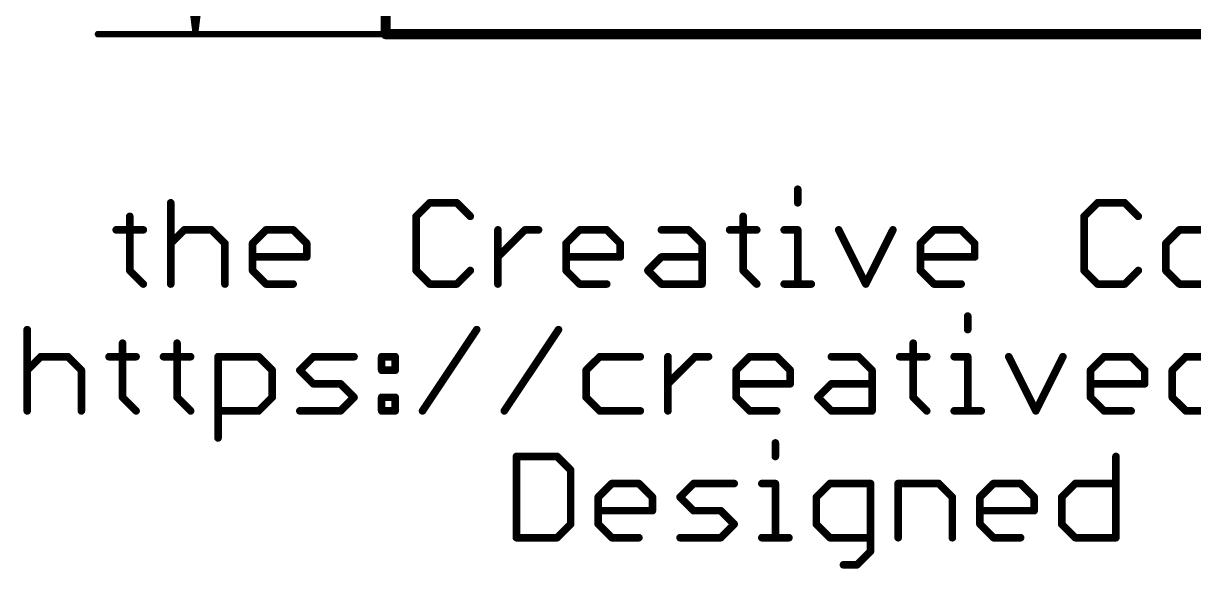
# Model space of a CAD drawing. Extents: x -29 to 78, y -11 to 40.
# Drawn here: x -7.25 to 16.17, y -10.7 to 0.22 of the extents above; entities that cross this region are included whole.
import ezdxf

# ---------------------------------------------------------------- set-up
doc = ezdxf.new("R2010")
doc.units = 0
for name, color, linetype in [('1', 12, 'CONTINUOUS'), ('16', 53, 'CONTINUOUS'), ('20', 53, 'CONTINUOUS'), ('47', 253, 'CONTINUOUS'), ('51', 53, 'CONTINUOUS')]:
    doc.layers.add(name, color=color, linetype=linetype)

msp = doc.modelspace()

# ---------------------------------------------------------------- linework, layer by layer
at = {"layer": '1', "const_width": 0.2032}
for points in [[(0, 0), (0, 30.48)], [(25.4, 0), (0, 0)]]:
    msp.add_lwpolyline(points, dxfattribs=at)
at = {"layer": '1', "const_width": 0.1016}
for points in [[(0, 0.0508, 1), (0, -0.0508)], [(-0.0508, 0, 1), (0.0508, 0)]]:
    msp.add_lwpolyline(points, format="xyb", dxfattribs=at)
at = {"layer": '16', "const_width": 0.2032}
for points in [[(0, 0), (0, 30.48)], [(25.4, 0), (0, 0)]]:
    msp.add_lwpolyline(points, dxfattribs=at)
at = {"layer": '16', "const_width": 0.1016}
for points in [[(0, 0.0508, 1), (0, -0.0508)], [(-0.0508, 0, 1), (0.0508, 0)]]:
    msp.add_lwpolyline(points, format="xyb", dxfattribs=at)
at = {"layer": '20', "const_width": 0.2032}
for points in [[(0, 0), (0, 30.48)], [(25.4, 0), (0, 0)]]:
    msp.add_lwpolyline(points, dxfattribs=at)
at = {"layer": '20', "const_width": 0.1016}
for points in [[(0, 0.0508, 1), (0, -0.0508)], [(-0.0508, 0, 1), (0.0508, 0)]]:
    msp.add_lwpolyline(points, format="xyb", dxfattribs=at)
at = {"layer": '47', "const_width": 0.13}
for points in [[(-3.81, 0.065), (-3.81, 30.415)], [(-3.81, 0.065), (-4.1292, 2.6)], [(-3.81, 0.065), (-4.07, 2.6)], [(-3.81, 0.065), (-3.94, 2.6)], [(-3.4908, 2.6), (-3.81, 0.065)], [(-3.68, 2.6), (-3.81, 0.065)], [(-3.55, 2.6), (-3.81, 0.065)], [(0, 0), (-5.76, 0)]]:
    msp.add_lwpolyline(points, dxfattribs=at)
at = {"layer": '47', "const_width": 0.065}
for points in [[(-5.76, 0.0325, 1), (-5.76, -0.0325)], [(-3.8422, 0.0691, 1), (-3.7778, 0.0609)], [(-3.8423, 0.0683, 1), (-3.7777, 0.0617)], [(-3.8425, 0.0633, 1), (-3.7775, 0.0667)], [(-3.8425, 0.0667, 1), (-3.7775, 0.0633)], [(-3.8425, 0.065, 1), (-3.7775, 0.065)], [(-3.8423, 0.0617, 1), (-3.7777, 0.0683)], [(-3.8422, 0.0609, 1), (-3.7778, 0.0691)], [(0, -0.0325, 1), (0, 0.0325)]]:
    msp.add_lwpolyline(points, format="xyb", dxfattribs=at)
at = {"layer": '51', "const_width": 0.1524}
for points in [[(8.2462, -3.1056), (8.2462, -3.3768)], [(-4.3036, -3.3768), (-4.3036, -5.0038)], [(0.879, -3.3768), (0.6079, -3.648)], [(1.4214, -3.3768), (0.879, -3.3768)], [(1.6925, -3.648), (1.4214, -3.3768)], [(14.2491, -3.3768), (13.978, -3.648)], [(14.7915, -3.3768), (14.2491, -3.3768)], [(15.0626, -3.648), (14.7915, -3.3768)], [(-5.1239, -3.648), (-5.1239, -4.7326)], [(0.6079, -3.648), (0.6079, -4.7326)], [(7.1548, -3.648), (7.1548, -4.7326)], [(13.978, -3.648), (13.978, -4.7326)], [(-5.395, -3.9191), (-4.8527, -3.9191)], [(-4.3036, -4.1903), (-4.0324, -3.9191)], [(-4.0324, -3.9191), (-3.4901, -3.9191)], [(-3.4901, -3.9191), (-3.2189, -4.1903)], [(-2.6664, -4.1903), (-2.3953, -3.9191)], [(-2.3953, -3.9191), (-1.8529, -3.9191)], [(-1.8529, -3.9191), (-1.5818, -4.1903)], [(2.245, -5.0038), (2.245, -3.9191)], [(2.245, -4.4615), (2.7874, -3.9191)], [(2.7874, -3.9191), (3.0585, -3.9191)], [(3.6093, -4.1903), (3.8805, -3.9191)], [(3.8805, -3.9191), (4.4228, -3.9191)], [(4.4228, -3.9191), (4.694, -4.1903)], [(5.5176, -3.9191), (6.06, -3.9191)], [(6.06, -3.9191), (6.3311, -4.1903)], [(6.8836, -3.9191), (7.426, -3.9191)], [(7.9751, -3.9191), (8.2462, -3.9191)], [(8.2462, -3.9191), (8.2462, -5.0038)], [(9.0665, -3.9191), (9.6088, -5.0038)], [(9.6088, -5.0038), (10.1512, -3.9191)], [(10.7037, -4.1903), (10.9748, -3.9191)], [(10.9748, -3.9191), (11.5172, -3.9191)], [(11.5172, -3.9191), (11.7883, -4.1903)], [(15.8863, -3.9191), (15.6151, -4.1903)], [(16.4286, -3.9191), (15.8863, -3.9191)], [(-3.2189, -4.1903), (-3.2189, -5.0038)], [(-2.6664, -4.7326), (-2.6664, -4.1903)], [(-1.5818, -4.1903), (-1.5818, -4.4615)], [(3.6093, -4.7326), (3.6093, -4.1903)], [(4.694, -4.1903), (4.694, -4.4615)], [(6.3311, -4.1903), (6.3311, -5.0038)], [(10.7037, -4.7326), (10.7037, -4.1903)], [(11.7883, -4.1903), (11.7883, -4.4615)], [(15.6151, -4.1903), (15.6151, -4.7326)], [(-1.5818, -4.4615), (-2.6664, -4.4615)], [(4.694, -4.4615), (3.6093, -4.4615)], [(5.2465, -4.7326), (5.5176, -4.4615)], [(5.5176, -4.4615), (6.3311, -4.4615)], [(11.7883, -4.4615), (10.7037, -4.4615)], [(-5.1239, -4.7326), (-4.8527, -5.0038)], [(-2.3953, -5.0038), (-2.6664, -4.7326)], [(0.6079, -4.7326), (0.879, -5.0038)], [(1.4214, -5.0038), (1.6925, -4.7326)], [(3.8805, -5.0038), (3.6093, -4.7326)], [(5.5176, -5.0038), (5.2465, -4.7326)], [(7.1548, -4.7326), (7.426, -5.0038)], [(10.9748, -5.0038), (10.7037, -4.7326)], [(13.978, -4.7326), (14.2491, -5.0038)], [(14.7915, -5.0038), (15.0626, -4.7326)], [(15.6151, -4.7326), (15.8863, -5.0038)], [(-1.8529, -5.0038), (-2.3953, -5.0038)], [(0.879, -5.0038), (1.4214, -5.0038)], [(4.4228, -5.0038), (3.8805, -5.0038)], [(6.3311, -5.0038), (5.5176, -5.0038)], [(7.9751, -5.0038), (8.5174, -5.0038)], [(11.5172, -5.0038), (10.9748, -5.0038)], [(14.2491, -5.0038), (14.7915, -5.0038)], [(15.8863, -5.0038), (16.4286, -5.0038)], [(11.649, -5.6456), (11.649, -5.9168)], [(-7.1766, -5.9168), (-7.1766, -7.5438)], [(0.7363, -7.5438), (1.8209, -5.9168)], [(2.3734, -7.5438), (3.4581, -5.9168)], [(-5.2683, -6.188), (-5.2683, -7.2726)], [(-4.1769, -6.188), (-4.1769, -7.2726)], [(10.5575, -6.188), (10.5575, -7.2726)], [(-7.1766, -6.7303), (-6.9055, -6.4591)], [(-6.9055, -6.4591), (-6.3632, -6.4591)], [(-6.3632, -6.4591), (-6.092, -6.7303)], [(-5.5395, -6.4591), (-4.9972, -6.4591)], [(-4.4481, -6.4591), (-3.9057, -6.4591)], [(-3.3566, -8.0861), (-3.3566, -6.4591)], [(-3.3566, -6.4591), (-2.5431, -6.4591)], [(-2.5431, -6.4591), (-2.272, -6.7303)], [(-1.7195, -6.7303), (-1.4483, -6.4591)], [(-1.4483, -6.4591), (-0.6348, -6.4591)], [(-0.0823, -6.4591), (0.1889, -6.4591)], [(-0.0823, -6.7303), (-0.0823, -6.4591)], [(0.1889, -6.4591), (0.1889, -6.7303)], [(4.2818, -6.4591), (4.0106, -6.7303)], [(5.0953, -6.4591), (4.2818, -6.4591)], [(5.6477, -7.5438), (5.6477, -6.4591)], [(5.6477, -7.0015), (6.1901, -6.4591)], [(6.1901, -6.4591), (6.4612, -6.4591)], [(7.012, -6.7303), (7.2832, -6.4591)], [(7.2832, -6.4591), (7.8255, -6.4591)], [(7.8255, -6.4591), (8.0967, -6.7303)], [(8.9204, -6.4591), (9.4627, -6.4591)], [(9.4627, -6.4591), (9.7339, -6.7303)], [(10.2864, -6.4591), (10.8287, -6.4591)], [(11.3778, -6.4591), (11.649, -6.4591)], [(11.649, -6.4591), (11.649, -7.5438)], [(12.4692, -6.4591), (13.0116, -7.5438)], [(13.0116, -7.5438), (13.5539, -6.4591)], [(14.1064, -6.7303), (14.3776, -6.4591)], [(14.3776, -6.4591), (14.9199, -6.4591)], [(14.9199, -6.4591), (15.191, -6.7303)], [(16.0147, -6.4591), (15.7435, -6.7303)], [(16.8282, -6.4591), (16.0147, -6.4591)], [(-6.092, -6.7303), (-6.092, -7.5438)], [(-2.272, -6.7303), (-2.272, -7.2726)], [(-1.4483, -7.0015), (-1.7195, -6.7303)], [(0.1889, -6.7303), (-0.0823, -6.7303)], [(4.0106, -6.7303), (4.0106, -7.2726)], [(7.012, -7.2726), (7.012, -6.7303)], [(8.0967, -6.7303), (8.0967, -7.0015)], [(9.7339, -6.7303), (9.7339, -7.5438)], [(14.1064, -7.2726), (14.1064, -6.7303)], [(15.191, -6.7303), (15.191, -7.0015)], [(15.7435, -6.7303), (15.7435, -7.2726)], [(-0.906, -7.0015), (-1.4483, -7.0015)], [(-0.6348, -7.2726), (-0.906, -7.0015)], [(8.0967, -7.0015), (7.012, -7.0015)], [(8.6492, -7.2726), (8.9204, -7.0015)], [(8.9204, -7.0015), (9.7339, -7.0015)], [(15.191, -7.0015), (14.1064, -7.0015)], [(-5.2683, -7.2726), (-4.9972, -7.5438)], [(-4.1769, -7.2726), (-3.9057, -7.5438)], [(-2.272, -7.2726), (-2.5431, -7.5438)], [(-0.906, -7.5438), (-0.6348, -7.2726)], [(-0.0823, -7.2726), (0.1889, -7.2726)], [(-0.0823, -7.5438), (-0.0823, -7.2726)], [(0.1889, -7.2726), (0.1889, -7.5438)], [(4.0106, -7.2726), (4.2818, -7.5438)], [(7.2832, -7.5438), (7.012, -7.2726)], [(8.9204, -7.5438), (8.6492, -7.2726)], [(10.5575, -7.2726), (10.8287, -7.5438)], [(14.3776, -7.5438), (14.1064, -7.2726)], [(15.7435, -7.2726), (16.0147, -7.5438)], [(-2.5431, -7.5438), (-3.3566, -7.5438)], [(-1.7195, -7.5438), (-0.906, -7.5438)], [(0.1889, -7.5438), (-0.0823, -7.5438)], [(4.2818, -7.5438), (5.0953, -7.5438)], [(7.8255, -7.5438), (7.2832, -7.5438)], [(9.7339, -7.5438), (8.9204, -7.5438)], [(11.3778, -7.5438), (11.9201, -7.5438)], [(14.9199, -7.5438), (14.3776, -7.5438)], [(16.0147, -7.5438), (16.8282, -7.5438)], [(7.7988, -8.1856), (7.7988, -8.4568)], [(2.6162, -8.4568), (2.6162, -10.0838)], [(3.4297, -8.4568), (2.6162, -8.4568)], [(3.7009, -8.728), (3.4297, -8.4568)], [(14.6152, -8.4568), (14.6152, -10.0838)], [(3.7009, -9.8126), (3.7009, -8.728)], [(4.2534, -9.2703), (4.5245, -8.9991)], [(4.5245, -8.9991), (5.0669, -8.9991)], [(5.0669, -8.9991), (5.338, -9.2703)], [(5.8905, -9.2703), (6.1617, -8.9991)], [(6.1617, -8.9991), (6.9752, -8.9991)], [(7.5277, -8.9991), (7.7988, -8.9991)], [(7.7988, -8.9991), (7.7988, -10.0838)], [(8.8903, -8.9991), (8.6191, -9.2703)], [(9.7038, -8.9991), (8.8903, -8.9991)], [(9.7038, -10.355), (9.7038, -8.9991)], [(10.2563, -10.0838), (10.2563, -8.9991)], [(10.2563, -8.9991), (11.0698, -8.9991)], [(11.0698, -8.9991), (11.3409, -9.2703)], [(11.8934, -9.2703), (12.1646, -8.9991)], [(12.1646, -8.9991), (12.7069, -8.9991)], [(12.7069, -8.9991), (12.9781, -9.2703)], [(13.5306, -9.2703), (13.8017, -8.9991)], [(13.8017, -8.9991), (14.6152, -8.9991)], [(4.2534, -9.8126), (4.2534, -9.2703)], [(5.338, -9.2703), (5.338, -9.5415)], [(6.1617, -9.5415), (5.8905, -9.2703)], [(8.6191, -9.2703), (8.6191, -9.8126)], [(11.3409, -9.2703), (11.3409, -10.0838)], [(11.8934, -9.8126), (11.8934, -9.2703)], [(12.9781, -9.2703), (12.9781, -9.5415)], [(13.5306, -9.8126), (13.5306, -9.2703)], [(5.338, -9.5415), (4.2534, -9.5415)], [(6.704, -9.5415), (6.1617, -9.5415)], [(6.9752, -9.8126), (6.704, -9.5415)], [(12.9781, -9.5415), (11.8934, -9.5415)], [(3.4297, -10.0838), (3.7009, -9.8126)], [(4.5245, -10.0838), (4.2534, -9.8126)], [(6.704, -10.0838), (6.9752, -9.8126)], [(8.6191, -9.8126), (8.8903, -10.0838)], [(12.1646, -10.0838), (11.8934, -9.8126)], [(13.8017, -10.0838), (13.5306, -9.8126)], [(2.6162, -10.0838), (3.4297, -10.0838)], [(5.0669, -10.0838), (4.5245, -10.0838)], [(5.8905, -10.0838), (6.704, -10.0838)], [(7.5277, -10.0838), (8.07, -10.0838)], [(8.8903, -10.0838), (9.7038, -10.0838)], [(12.7069, -10.0838), (12.1646, -10.0838)], [(14.6152, -10.0838), (13.8017, -10.0838)], [(9.4326, -10.6261), (9.7038, -10.355)], [(9.1614, -10.6261), (9.4326, -10.6261)]]:
    msp.add_lwpolyline(points, dxfattribs=at)
at = {"layer": '51', "const_width": 0.0762}
for points in [[(8.2843, -3.1056, 1), (8.2081, -3.1056)], [(-4.2655, -3.3768, 1), (-4.3417, -3.3768)], [(0.879, -3.3387, 1), (0.879, -3.4149)], [(0.906, -3.4038, 1), (0.8521, -3.3499)], [(1.4483, -3.3499, 1), (1.3944, -3.4038)], [(1.4214, -3.4149, 1), (1.4214, -3.3387)], [(8.2081, -3.3768, 1), (8.2843, -3.3768)], [(14.2491, -3.3387, 1), (14.2491, -3.4149)], [(14.2761, -3.4038, 1), (14.2222, -3.3499)], [(14.8184, -3.3499, 1), (14.7645, -3.4038)], [(14.7915, -3.4149, 1), (14.7915, -3.3387)], [(-5.0858, -3.648, 1), (-5.162, -3.648)], [(0.5809, -3.621, 1), (0.6348, -3.6749)], [(0.646, -3.648, 1), (0.5698, -3.648)], [(1.6656, -3.6749, 1), (1.7195, -3.621)], [(7.1929, -3.648, 1), (7.1167, -3.648)], [(13.951, -3.621, 1), (14.0049, -3.6749)], [(14.0161, -3.648, 1), (13.9399, -3.648)], [(15.0357, -3.6749, 1), (15.0896, -3.621)], [(-5.395, -3.881, 1), (-5.395, -3.9572)], [(-4.8527, -3.9572, 1), (-4.8527, -3.881)], [(-4.0324, -3.881, 1), (-4.0324, -3.9572)], [(-4.0055, -3.9461, 1), (-4.0594, -3.8922)], [(-3.4632, -3.8922, 1), (-3.517, -3.9461)], [(-3.4901, -3.9572, 1), (-3.4901, -3.881)], [(-2.3953, -3.881, 1), (-2.3953, -3.9572)], [(-2.3683, -3.9461, 1), (-2.4222, -3.8922)], [(-1.826, -3.8922, 1), (-1.8799, -3.9461)], [(-1.8529, -3.9572, 1), (-1.8529, -3.881)], [(2.2831, -3.9191, 1), (2.2069, -3.9191)], [(2.7874, -3.881, 1), (2.7874, -3.9572)], [(2.8143, -3.9461, 1), (2.7604, -3.8922)], [(3.0585, -3.9572, 1), (3.0585, -3.881)], [(3.8805, -3.881, 1), (3.8805, -3.9572)], [(3.9074, -3.9461, 1), (3.8535, -3.8922)], [(4.4498, -3.8922, 1), (4.3959, -3.9461)], [(4.4228, -3.9572, 1), (4.4228, -3.881)], [(5.5176, -3.881, 1), (5.5176, -3.9572)], [(6.0869, -3.8922, 1), (6.033, -3.9461)], [(6.06, -3.9572, 1), (6.06, -3.881)], [(6.8836, -3.881, 1), (6.8836, -3.9572)], [(7.426, -3.9572, 1), (7.426, -3.881)], [(7.9751, -3.881, 1), (7.9751, -3.9572)], [(8.2843, -3.9191, 1), (8.2081, -3.9191)], [(8.2462, -3.9572, 1), (8.2462, -3.881)], [(9.1006, -3.9021, 1), (9.0324, -3.9362)], [(10.1852, -3.9362, 1), (10.1171, -3.9021)], [(10.9748, -3.881, 1), (10.9748, -3.9572)], [(11.0018, -3.9461, 1), (10.9479, -3.8922)], [(11.5441, -3.8922, 1), (11.4902, -3.9461)], [(11.5172, -3.9572, 1), (11.5172, -3.881)], [(15.8863, -3.881, 1), (15.8863, -3.9572)], [(15.9132, -3.9461, 1), (15.8594, -3.8922)], [(-4.3305, -4.1634, 1), (-4.2767, -4.2172)], [(-3.1808, -4.1903, 1), (-3.257, -4.1903)], [(-3.2459, -4.2172, 1), (-3.192, -4.1634)], [(-2.6283, -4.1903, 1), (-2.7045, -4.1903)], [(-2.6934, -4.1634, 1), (-2.6395, -4.2172)], [(-1.5437, -4.1903, 1), (-1.6199, -4.1903)], [(-1.6087, -4.2172, 1), (-1.5548, -4.1634)], [(3.6474, -4.1903, 1), (3.5712, -4.1903)], [(3.5824, -4.1634, 1), (3.6363, -4.2172)], [(4.7321, -4.1903, 1), (4.6559, -4.1903)], [(4.667, -4.2172, 1), (4.7209, -4.1634)], [(6.3692, -4.1903, 1), (6.293, -4.1903)], [(6.3042, -4.2172, 1), (6.3581, -4.1634)], [(10.7418, -4.1903, 1), (10.6656, -4.1903)], [(10.6767, -4.1634, 1), (10.7306, -4.2172)], [(11.8264, -4.1903, 1), (11.7502, -4.1903)], [(11.7614, -4.2172, 1), (11.8153, -4.1634)], [(15.6532, -4.1903, 1), (15.577, -4.1903)], [(15.5882, -4.1634, 1), (15.6421, -4.2172)], [(-2.6664, -4.4234, 1), (-2.6664, -4.4996)], [(-1.6199, -4.4615, 1), (-1.5437, -4.4615)], [(-1.5818, -4.4996, 1), (-1.5818, -4.4234)], [(2.2181, -4.4345, 1), (2.272, -4.4884)], [(3.6093, -4.4234, 1), (3.6093, -4.4996)], [(4.6559, -4.4615, 1), (4.7321, -4.4615)], [(4.694, -4.4996, 1), (4.694, -4.4234)], [(5.5176, -4.4234, 1), (5.5176, -4.4996)], [(5.5446, -4.4884, 1), (5.4907, -4.4345)], [(6.3311, -4.4996, 1), (6.3311, -4.4234)], [(10.7037, -4.4234, 1), (10.7037, -4.4996)], [(11.7502, -4.4615, 1), (11.8264, -4.4615)], [(11.7883, -4.4996, 1), (11.7883, -4.4234)], [(-5.0969, -4.7057, 1), (-5.1508, -4.7596)], [(-2.6395, -4.7057, 1), (-2.6934, -4.7596)], [(0.6348, -4.7057, 1), (0.5809, -4.7596)], [(1.7195, -4.7596, 1), (1.6656, -4.7057)], [(3.6363, -4.7057, 1), (3.5824, -4.7596)], [(5.2734, -4.7057, 1), (5.2195, -4.7596)], [(5.2195, -4.7057, 1), (5.2734, -4.7596)], [(7.1817, -4.7057, 1), (7.1279, -4.7596)], [(10.7306, -4.7057, 1), (10.6767, -4.7596)], [(14.0049, -4.7057, 1), (13.951, -4.7596)], [(15.0896, -4.7596, 1), (15.0357, -4.7057)], [(15.6421, -4.7057, 1), (15.5882, -4.7596)], [(-5.162, -4.7326, 1), (-5.0858, -4.7326)], [(-2.7045, -4.7326, 1), (-2.6283, -4.7326)], [(0.5698, -4.7326, 1), (0.646, -4.7326)], [(3.5712, -4.7326, 1), (3.6474, -4.7326)], [(7.1167, -4.7326, 1), (7.1929, -4.7326)], [(10.6656, -4.7326, 1), (10.7418, -4.7326)], [(13.9399, -4.7326, 1), (14.0161, -4.7326)], [(15.577, -4.7326, 1), (15.6532, -4.7326)], [(-4.8796, -5.0307, 1), (-4.8258, -4.9769)], [(-4.3417, -5.0038, 1), (-4.2655, -5.0038)], [(-3.257, -5.0038, 1), (-3.1808, -5.0038)], [(-2.3953, -4.9657, 1), (-2.3953, -5.0419)], [(-2.4222, -5.0307, 1), (-2.3683, -4.9769)], [(-1.8529, -5.0419, 1), (-1.8529, -4.9657)], [(0.879, -4.9657, 1), (0.879, -5.0419)], [(0.8521, -5.0307, 1), (0.906, -4.9769)], [(1.3944, -4.9769, 1), (1.4483, -5.0307)], [(1.4214, -5.0419, 1), (1.4214, -4.9657)], [(2.2069, -5.0038, 1), (2.2831, -5.0038)], [(3.8805, -4.9657, 1), (3.8805, -5.0419)], [(3.8535, -5.0307, 1), (3.9074, -4.9769)], [(4.4228, -5.0419, 1), (4.4228, -4.9657)], [(5.5176, -4.9657, 1), (5.5176, -5.0419)], [(5.4907, -5.0307, 1), (5.5446, -4.9769)], [(6.293, -5.0038, 1), (6.3692, -5.0038)], [(6.3311, -5.0419, 1), (6.3311, -4.9657)], [(7.399, -5.0307, 1), (7.4529, -4.9769)], [(7.9751, -4.9657, 1), (7.9751, -5.0419)], [(8.2081, -5.0038, 1), (8.2843, -5.0038)], [(8.5174, -5.0419, 1), (8.5174, -4.9657)], [(9.5748, -4.9868, 1), (9.6429, -5.0208)], [(9.5748, -5.0208, 1), (9.6429, -4.9868)], [(10.9748, -4.9657, 1), (10.9748, -5.0419)], [(10.9479, -5.0307, 1), (11.0018, -4.9769)], [(11.5172, -5.0419, 1), (11.5172, -4.9657)], [(14.2491, -4.9657, 1), (14.2491, -5.0419)], [(14.2222, -5.0307, 1), (14.2761, -4.9769)], [(14.7645, -4.9769, 1), (14.8184, -5.0307)], [(14.7915, -5.0419, 1), (14.7915, -4.9657)], [(15.8863, -4.9657, 1), (15.8863, -5.0419)], [(15.8594, -5.0307, 1), (15.9132, -4.9769)], [(11.6871, -5.6456, 1), (11.6109, -5.6456)], [(-7.1385, -5.9168, 1), (-7.2147, -5.9168)], [(1.8526, -5.9379, 1), (1.7892, -5.8957)], [(3.4898, -5.9379, 1), (3.4264, -5.8957)], [(11.6109, -5.9168, 1), (11.6871, -5.9168)], [(-5.2302, -6.188, 1), (-5.3064, -6.188)], [(-4.1388, -6.188, 1), (-4.215, -6.188)], [(10.5956, -6.188, 1), (10.5194, -6.188)], [(-6.9055, -6.421, 1), (-6.9055, -6.4972)], [(-6.8785, -6.4861, 1), (-6.9324, -6.4322)], [(-6.3362, -6.4322, 1), (-6.3901, -6.4861)], [(-6.3632, -6.4972, 1), (-6.3632, -6.421)], [(-5.5395, -6.421, 1), (-5.5395, -6.4972)], [(-4.9972, -6.4972, 1), (-4.9972, -6.421)], [(-4.4481, -6.421, 1), (-4.4481, -6.4972)], [(-3.9057, -6.4972, 1), (-3.9057, -6.421)], [(-3.3185, -6.4591, 1), (-3.3947, -6.4591)], [(-3.3566, -6.421, 1), (-3.3566, -6.4972)], [(-2.5162, -6.4322, 1), (-2.5701, -6.4861)], [(-2.5431, -6.4972, 1), (-2.5431, -6.421)], [(-1.4483, -6.421, 1), (-1.4483, -6.4972)], [(-1.4214, -6.4861, 1), (-1.4752, -6.4322)], [(-0.6348, -6.4972, 1), (-0.6348, -6.421)], [(-0.0823, -6.421, 1), (-0.0823, -6.4972)], [(-0.0442, -6.4591, 1), (-0.1204, -6.4591)], [(0.227, -6.4591, 1), (0.1508, -6.4591)], [(0.1889, -6.4972, 1), (0.1889, -6.421)], [(4.2818, -6.421, 1), (4.2818, -6.4972)], [(4.3087, -6.4861, 1), (4.2548, -6.4322)], [(5.0953, -6.4972, 1), (5.0953, -6.421)], [(5.6858, -6.4591, 1), (5.6096, -6.4591)], [(6.1901, -6.421, 1), (6.1901, -6.4972)], [(6.217, -6.4861, 1), (6.1631, -6.4322)], [(6.4612, -6.4972, 1), (6.4612, -6.421)], [(7.2832, -6.421, 1), (7.2832, -6.4972)], [(7.3101, -6.4861, 1), (7.2563, -6.4322)], [(7.8525, -6.4322, 1), (7.7986, -6.4861)], [(7.8255, -6.4972, 1), (7.8255, -6.421)], [(8.9204, -6.421, 1), (8.9204, -6.4972)], [(9.4896, -6.4322, 1), (9.4358, -6.4861)], [(9.4627, -6.4972, 1), (9.4627, -6.421)], [(10.2864, -6.421, 1), (10.2864, -6.4972)], [(10.8287, -6.4972, 1), (10.8287, -6.421)], [(11.3778, -6.421, 1), (11.3778, -6.4972)], [(11.6871, -6.4591, 1), (11.6109, -6.4591)], [(11.649, -6.4972, 1), (11.649, -6.421)], [(12.5033, -6.4421, 1), (12.4352, -6.4762)], [(13.588, -6.4762, 1), (13.5198, -6.4421)], [(14.3776, -6.421, 1), (14.3776, -6.4972)], [(14.4045, -6.4861, 1), (14.3506, -6.4322)], [(14.9468, -6.4322, 1), (14.8929, -6.4861)], [(14.9199, -6.4972, 1), (14.9199, -6.421)], [(16.0147, -6.421, 1), (16.0147, -6.4972)], [(16.0416, -6.4861, 1), (15.9878, -6.4322)], [(-7.2036, -6.7034, 1), (-7.1497, -6.7572)], [(-6.0539, -6.7303, 1), (-6.1301, -6.7303)], [(-6.1189, -6.7572, 1), (-6.065, -6.7034)], [(-2.2339, -6.7303, 1), (-2.3101, -6.7303)], [(-2.2989, -6.7572, 1), (-2.245, -6.7034)], [(-1.6925, -6.7034, 1), (-1.7464, -6.7572)], [(-1.7464, -6.7034, 1), (-1.6925, -6.7572)], [(-0.0823, -6.6922, 1), (-0.0823, -6.7684)], [(-0.1204, -6.7303, 1), (-0.0442, -6.7303)], [(0.1508, -6.7303, 1), (0.227, -6.7303)], [(0.1889, -6.7684, 1), (0.1889, -6.6922)], [(4.0487, -6.7303, 1), (3.9725, -6.7303)], [(3.9836, -6.7034, 1), (4.0375, -6.7572)], [(7.0501, -6.7303, 1), (6.9739, -6.7303)], [(6.9851, -6.7034, 1), (7.039, -6.7572)], [(8.1348, -6.7303, 1), (8.0586, -6.7303)], [(8.0698, -6.7572, 1), (8.1236, -6.7034)], [(9.772, -6.7303, 1), (9.6958, -6.7303)], [(9.7069, -6.7572, 1), (9.7608, -6.7034)], [(14.1445, -6.7303, 1), (14.0683, -6.7303)], [(14.0794, -6.7034, 1), (14.1333, -6.7572)], [(15.2291, -6.7303, 1), (15.1529, -6.7303)], [(15.1641, -6.7572, 1), (15.218, -6.7034)], [(15.7816, -6.7303, 1), (15.7054, -6.7303)], [(15.7166, -6.7034, 1), (15.7705, -6.7572)], [(-1.4483, -6.9634, 1), (-1.4483, -7.0396)], [(-1.4752, -7.0284, 1), (-1.4214, -6.9745)], [(-0.879, -6.9745, 1), (-0.9329, -7.0284)], [(-0.906, -7.0396, 1), (-0.906, -6.9634)], [(5.6208, -6.9745, 1), (5.6747, -7.0284)], [(7.012, -6.9634, 1), (7.012, -7.0396)], [(8.0586, -7.0015, 1), (8.1348, -7.0015)], [(8.0967, -7.0396, 1), (8.0967, -6.9634)], [(8.9204, -6.9634, 1), (8.9204, -7.0396)], [(8.9473, -7.0284, 1), (8.8934, -6.9745)], [(9.7339, -7.0396, 1), (9.7339, -6.9634)], [(14.1064, -6.9634, 1), (14.1064, -7.0396)], [(15.1529, -7.0015, 1), (15.2291, -7.0015)], [(15.191, -7.0396, 1), (15.191, -6.9634)], [(-5.2414, -7.2457, 1), (-5.2953, -7.2996)], [(-5.3064, -7.2726, 1), (-5.2302, -7.2726)], [(-4.1499, -7.2457, 1), (-4.2038, -7.2996)], [(-4.215, -7.2726, 1), (-4.1388, -7.2726)], [(-2.3101, -7.2726, 1), (-2.2339, -7.2726)], [(-2.245, -7.2996, 1), (-2.2989, -7.2457)], [(-0.6079, -7.2996, 1), (-0.6617, -7.2457)], [(-0.6617, -7.2996, 1), (-0.6079, -7.2457)], [(-0.0823, -7.2345, 1), (-0.0823, -7.3107)], [(-0.0442, -7.2726, 1), (-0.1204, -7.2726)], [(0.227, -7.2726, 1), (0.1508, -7.2726)], [(0.1889, -7.3107, 1), (0.1889, -7.2345)], [(4.0375, -7.2457, 1), (3.9836, -7.2996)], [(3.9725, -7.2726, 1), (4.0487, -7.2726)], [(7.039, -7.2457, 1), (6.9851, -7.2996)], [(6.9739, -7.2726, 1), (7.0501, -7.2726)], [(8.6761, -7.2457, 1), (8.6223, -7.2996)], [(8.6223, -7.2457, 1), (8.6761, -7.2996)], [(10.5845, -7.2457, 1), (10.5306, -7.2996)], [(10.5194, -7.2726, 1), (10.5956, -7.2726)], [(14.1333, -7.2457, 1), (14.0794, -7.2996)], [(14.0683, -7.2726, 1), (14.1445, -7.2726)], [(15.7705, -7.2457, 1), (15.7166, -7.2996)], [(15.7054, -7.2726, 1), (15.7816, -7.2726)], [(-5.0241, -7.5707, 1), (-4.9702, -7.5169)], [(-3.9327, -7.5707, 1), (-3.8788, -7.5169)], [(-3.3566, -7.5057, 1), (-3.3566, -7.5819)], [(-2.5701, -7.5169, 1), (-2.5162, -7.5707)], [(-2.5431, -7.5819, 1), (-2.5431, -7.5057)], [(-1.7195, -7.5057, 1), (-1.7195, -7.5819)], [(-0.9329, -7.5169, 1), (-0.879, -7.5707)], [(-0.906, -7.5819, 1), (-0.906, -7.5057)], [(-0.0823, -7.5057, 1), (-0.0823, -7.5819)], [(0.1889, -7.5819, 1), (0.1889, -7.5057)], [(0.7046, -7.5227, 1), (0.768, -7.5649)], [(2.3417, -7.5227, 1), (2.4051, -7.5649)], [(4.2818, -7.5057, 1), (4.2818, -7.5819)], [(4.2548, -7.5707, 1), (4.3087, -7.5169)], [(5.0953, -7.5819, 1), (5.0953, -7.5057)], [(7.2832, -7.5057, 1), (7.2832, -7.5819)], [(7.2563, -7.5707, 1), (7.3101, -7.5169)], [(7.8255, -7.5819, 1), (7.8255, -7.5057)], [(8.9204, -7.5057, 1), (8.9204, -7.5819)], [(8.8934, -7.5707, 1), (8.9473, -7.5169)], [(9.7339, -7.5819, 1), (9.7339, -7.5057)], [(10.8017, -7.5707, 1), (10.8556, -7.5169)], [(11.3778, -7.5057, 1), (11.3778, -7.5819)], [(11.9201, -7.5819, 1), (11.9201, -7.5057)], [(12.9775, -7.5268, 1), (13.0456, -7.5608)], [(12.9775, -7.5608, 1), (13.0456, -7.5268)], [(14.3776, -7.5057, 1), (14.3776, -7.5819)], [(14.3506, -7.5707, 1), (14.4045, -7.5169)], [(14.9199, -7.5819, 1), (14.9199, -7.5057)], [(16.0147, -7.5057, 1), (16.0147, -7.5819)], [(15.9878, -7.5707, 1), (16.0416, -7.5169)], [(-7.2147, -7.5438, 1), (-7.1385, -7.5438)], [(-6.1301, -7.5438, 1), (-6.0539, -7.5438)], [(-0.1204, -7.5438, 1), (-0.0442, -7.5438)], [(0.1508, -7.5438, 1), (0.227, -7.5438)], [(5.6096, -7.5438, 1), (5.6858, -7.5438)], [(9.6958, -7.5438, 1), (9.772, -7.5438)], [(11.6109, -7.5438, 1), (11.6871, -7.5438)], [(-3.3947, -8.0861, 1), (-3.3185, -8.0861)], [(7.8369, -8.1856, 1), (7.7607, -8.1856)], [(2.6543, -8.4568, 1), (2.5781, -8.4568)], [(2.6162, -8.4187, 1), (2.6162, -8.4949)], [(3.4566, -8.4299, 1), (3.4028, -8.4838)], [(3.4297, -8.4949, 1), (3.4297, -8.4187)], [(7.7607, -8.4568, 1), (7.8369, -8.4568)], [(14.6533, -8.4568, 1), (14.5771, -8.4568)], [(3.739, -8.728, 1), (3.6628, -8.728)], [(3.6739, -8.7549, 1), (3.7278, -8.701)], [(4.5245, -8.961, 1), (4.5245, -9.0372)], [(4.5515, -9.0261, 1), (4.4976, -8.9722)], [(5.0938, -8.9722, 1), (5.0399, -9.0261)], [(5.0669, -9.0372, 1), (5.0669, -8.961)], [(6.1617, -8.961, 1), (6.1617, -9.0372)], [(6.1886, -9.0261, 1), (6.1347, -8.9722)], [(6.9752, -9.0372, 1), (6.9752, -8.961)], [(7.5277, -8.961, 1), (7.5277, -9.0372)], [(7.8369, -8.9991, 1), (7.7607, -8.9991)], [(7.7988, -9.0372, 1), (7.7988, -8.961)], [(8.8903, -8.961, 1), (8.8903, -9.0372)], [(8.9172, -9.0261, 1), (8.8633, -8.9722)], [(9.7419, -8.9991, 1), (9.6657, -8.9991)], [(9.7038, -9.0372, 1), (9.7038, -8.961)], [(10.2944, -8.9991, 1), (10.2182, -8.9991)], [(10.2563, -8.961, 1), (10.2563, -9.0372)], [(11.0967, -8.9722, 1), (11.0428, -9.0261)], [(11.0698, -9.0372, 1), (11.0698, -8.961)], [(12.1646, -8.961, 1), (12.1646, -9.0372)], [(12.1915, -9.0261, 1), (12.1376, -8.9722)], [(12.7339, -8.9722, 1), (12.68, -9.0261)], [(12.7069, -9.0372, 1), (12.7069, -8.961)], [(13.8017, -8.961, 1), (13.8017, -9.0372)], [(13.8287, -9.0261, 1), (13.7748, -8.9722)], [(14.6152, -9.0372, 1), (14.6152, -8.961)], [(4.2915, -9.2703, 1), (4.2153, -9.2703)], [(4.2264, -9.2434, 1), (4.2803, -9.2972)], [(5.3761, -9.2703, 1), (5.2999, -9.2703)], [(5.3111, -9.2972, 1), (5.365, -9.2434)], [(5.9175, -9.2434, 1), (5.8636, -9.2972)], [(5.8636, -9.2434, 1), (5.9175, -9.2972)], [(8.6572, -9.2703, 1), (8.581, -9.2703)], [(8.5922, -9.2434, 1), (8.646, -9.2972)], [(11.379, -9.2703, 1), (11.3028, -9.2703)], [(11.314, -9.2972, 1), (11.3679, -9.2434)], [(11.9315, -9.2703, 1), (11.8553, -9.2703)], [(11.8665, -9.2434, 1), (11.9204, -9.2972)], [(13.0162, -9.2703, 1), (12.94, -9.2703)], [(12.9511, -9.2972, 1), (13.005, -9.2434)], [(13.5687, -9.2703, 1), (13.4925, -9.2703)], [(13.5036, -9.2434, 1), (13.5575, -9.2972)], [(4.2534, -9.5034, 1), (4.2534, -9.5796)], [(5.2999, -9.5415, 1), (5.3761, -9.5415)], [(5.338, -9.5796, 1), (5.338, -9.5034)], [(6.1617, -9.5034, 1), (6.1617, -9.5796)], [(6.1347, -9.5684, 1), (6.1886, -9.5145)], [(6.7309, -9.5145, 1), (6.6771, -9.5684)], [(6.704, -9.5796, 1), (6.704, -9.5034)], [(11.8934, -9.5034, 1), (11.8934, -9.5796)], [(12.94, -9.5415, 1), (13.0162, -9.5415)], [(12.9781, -9.5796, 1), (12.9781, -9.5034)], [(3.6628, -9.8126, 1), (3.739, -9.8126)], [(3.7278, -9.8396, 1), (3.6739, -9.7857)], [(4.2803, -9.7857, 1), (4.2264, -9.8396)], [(4.2153, -9.8126, 1), (4.2915, -9.8126)], [(7.0021, -9.8396, 1), (6.9482, -9.7857)], [(6.9482, -9.8396, 1), (7.0021, -9.7857)], [(8.646, -9.7857, 1), (8.5922, -9.8396)], [(8.581, -9.8126, 1), (8.6572, -9.8126)], [(11.9204, -9.7857, 1), (11.8665, -9.8396)], [(11.8553, -9.8126, 1), (11.9315, -9.8126)], [(13.5575, -9.7857, 1), (13.5036, -9.8396)], [(13.4925, -9.8126, 1), (13.5687, -9.8126)], [(2.6162, -10.0457, 1), (2.6162, -10.1219)], [(2.5781, -10.0838, 1), (2.6543, -10.0838)], [(3.4028, -10.0569, 1), (3.4566, -10.1107)], [(3.4297, -10.1219, 1), (3.4297, -10.0457)], [(4.5245, -10.0457, 1), (4.5245, -10.1219)], [(4.4976, -10.1107, 1), (4.5515, -10.0569)], [(5.0669, -10.1219, 1), (5.0669, -10.0457)], [(5.8905, -10.0457, 1), (5.8905, -10.1219)], [(6.6771, -10.0569, 1), (6.7309, -10.1107)], [(6.704, -10.1219, 1), (6.704, -10.0457)], [(7.5277, -10.0457, 1), (7.5277, -10.1219)], [(7.7607, -10.0838, 1), (7.8369, -10.0838)], [(8.07, -10.1219, 1), (8.07, -10.0457)], [(8.8903, -10.0457, 1), (8.8903, -10.1219)], [(8.8633, -10.1107, 1), (8.9172, -10.0569)], [(9.7038, -10.1219, 1), (9.7038, -10.0457)], [(10.2182, -10.0838, 1), (10.2944, -10.0838)], [(11.3028, -10.0838, 1), (11.379, -10.0838)], [(12.1646, -10.0457, 1), (12.1646, -10.1219)], [(12.1376, -10.1107, 1), (12.1915, -10.0569)], [(12.7069, -10.1219, 1), (12.7069, -10.0457)], [(13.8017, -10.0457, 1), (13.8017, -10.1219)], [(13.7748, -10.1107, 1), (13.8287, -10.0569)], [(14.5771, -10.0838, 1), (14.6533, -10.0838)], [(14.6152, -10.1219, 1), (14.6152, -10.0457)], [(9.7307, -10.3819, 1), (9.6768, -10.328)], [(9.6657, -10.355, 1), (9.7419, -10.355)], [(9.1614, -10.588, 1), (9.1614, -10.6642)], [(9.4057, -10.5992, 1), (9.4595, -10.6531)], [(9.4326, -10.6642, 1), (9.4326, -10.588)]]:
    msp.add_lwpolyline(points, format="xyb", dxfattribs=at)

doc.saveas('drawing.dxf')
